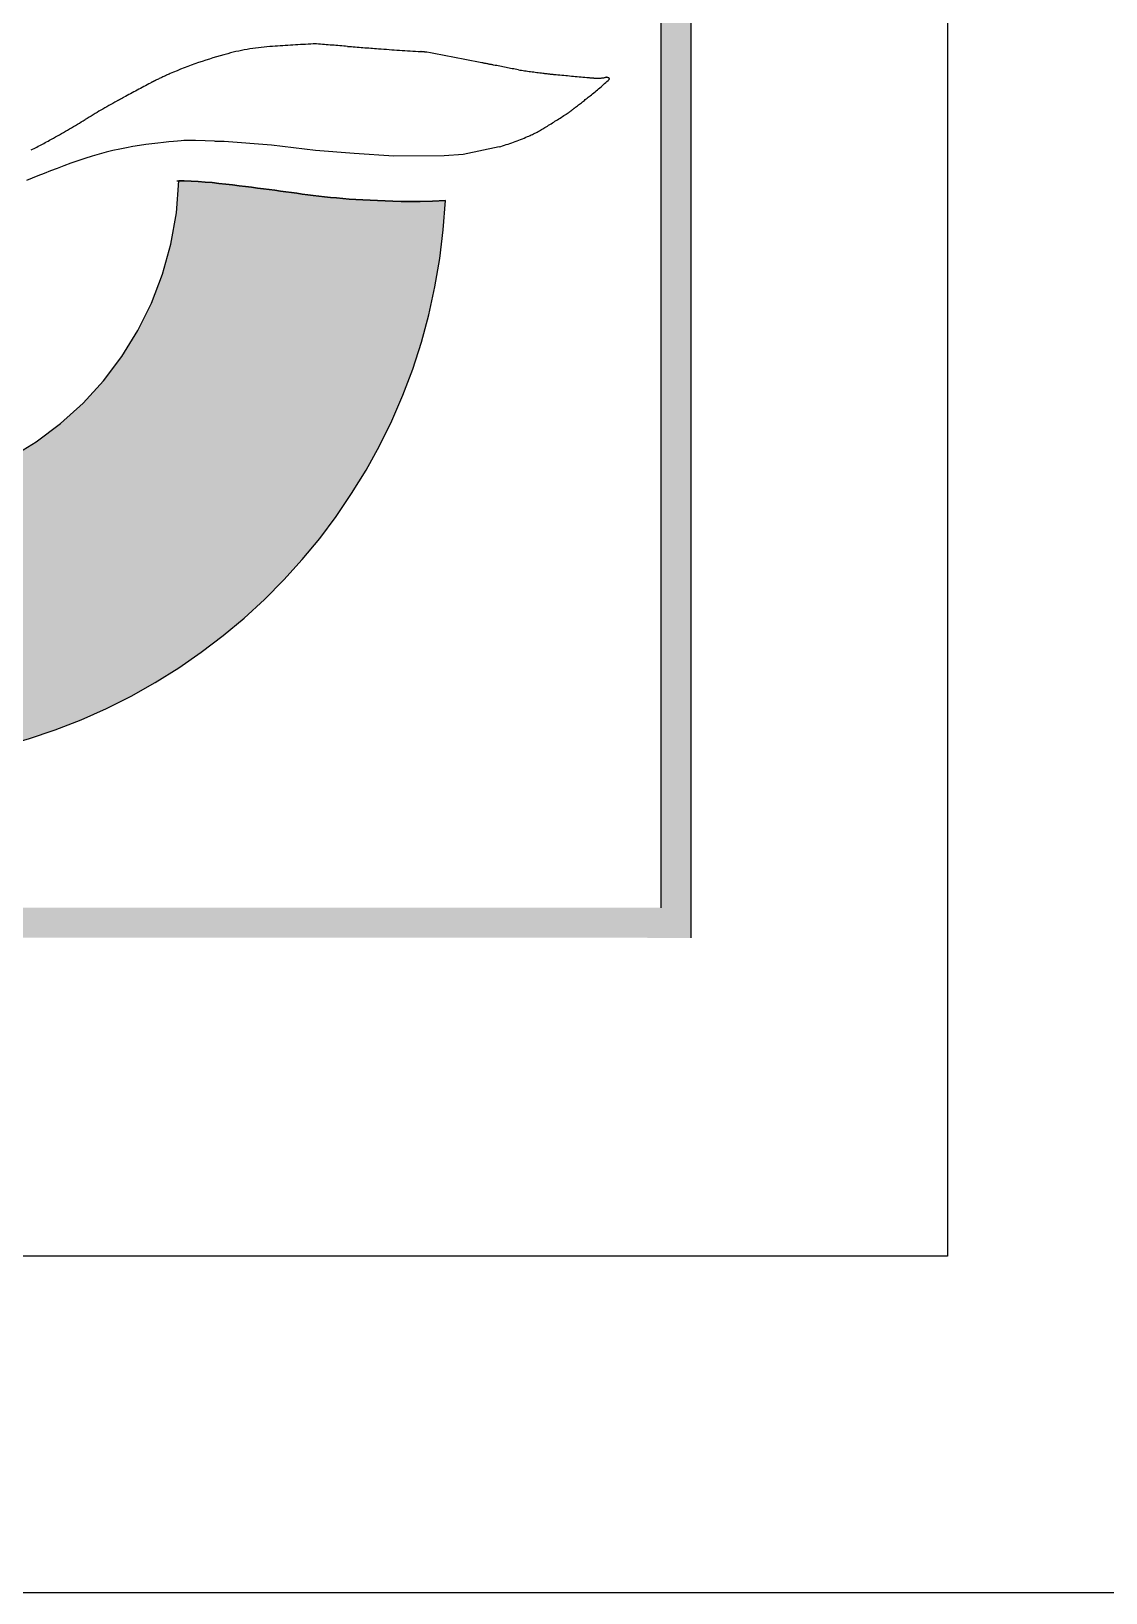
# Model space of a CAD drawing. Extents: x -2384 to 29887, y -2542 to 22350.
# Drawn here: x 6116.9 to 6135.35, y 2260.82 to 2287.65 of the extents above; entities that cross this region are included whole.
import ezdxf

# ---------------------------------------------------------------- set-up
doc = ezdxf.new("R2010")
doc.units = 0
doc.header["$LTSCALE"] = 63.5
doc.header["$MEASUREMENT"] = 0
doc.linetypes.add('PHANTOM', pattern=[2.5, 1.25, -0.25, 0.25, -0.25, 0.25, -0.25])
doc.layers.get('0').update_dxf_attribs({"linetype": 'CONTINUOUS'})
doc.layers.add('weld controller', color=1, linetype='PHANTOM')

# ---------------------------------------------------------------- blocks, each defined once
blk = doc.blocks.new('A$C53227E15')
at = {"layer": 'weld controller', "ltscale": 0.5}
h = blk.add_hatch(color=256, dxfattribs=at)
h.paths.add_polyline_path([(-251.4088231269106, 27.64731021690068), (-251.4079806753825, 52.21855713883906), (-223.2969837756377, 52.21759332319016), (-223.2978262271654, 27.64634640125178)], flags=16)
h.paths.add_polyline_path([(-251.9677487614354, 27.12982207296), (-251.9668708233226, 52.73608360829303), (-222.7794587256503, 52.73508288659559), (-222.7803366637636, 27.12882135126301)])
h = blk.add_hatch(color=256, dxfattribs=at)
edge = h.paths.add_edge_path()
edge.add_line((-242.7347371748674, 39.90948002423647), (-242.8122636248204, 39.90554565722141))
edge.add_line((-242.8122636248208, 39.90554565722096), (-242.9803388369419, 39.89403008829413))
edge.add_line((-242.9803388369419, 39.89403008829413), (-243.1355241842034, 39.88160920804285))
edge.add_line((-243.1355241842029, 39.88160920804285), (-243.2861370911392, 39.86904900812351))
edge.add_line((-243.2861370911396, 39.86904900812306), (-243.4342698143296, 39.8564777038664))
edge.add_line((-243.4342698143291, 39.8564777038664), (-243.5804583177105, 39.84386406657813))
edge.add_line((-243.580458317711, 39.84386406657813), (-243.7252385667121, 39.83117686727383))
edge.add_line((-243.7252385667116, 39.83117686727383), (-243.8691465264246, 39.81838487714276))
edge.add_line((-243.8691465264246, 39.81838487714231), (-244.0127181598887, 39.80545686762207))
edge.add_line((-244.0127181598887, 39.80545686762207), (-244.1564894321996, 39.79236160970413))
edge.add_line((-244.1564894322, 39.79236160970459), (-244.3009963084428, 39.77906787467737))
edge.add_line((-244.3009963084423, 39.77906787467737), (-244.4467616426937, 39.76555062643001))
edge.add_line((-244.4467616426941, 39.76555062643001), (-244.5942558483171, 39.75180959968429))
edge.add_line((-244.5942558483171, 39.75180959968429), (-244.7439362284344, 39.73785072186547))
edge.add_line((-244.743936228434, 39.73785072186547), (-244.8962600861651, 39.72367992039972))
edge.add_line((-244.8962600861655, 39.72367992039972), (-245.0516847246345, 39.70930312271685))
edge.add_line((-245.0516847246345, 39.70930312271685), (-245.2106674473257, 39.69472625624849))
edge.add_line((-245.2106674473257, 39.69472625624849), (-245.3736655560124, 39.67995524840171))
edge.add_line((-245.3736655560124, 39.67995524840171), (-245.5411363555791, 39.66499602658405))
edge.add_line((-245.5411363555791, 39.66499602658405), (-245.713410199784, 39.64997532047573))
edge.add_line((-245.713410199784, 39.64997532047573), (-245.8903096501858, 39.63550306837578))
edge.add_line((-245.8903096501858, 39.63550306837578), (-246.0715303192223, 39.62231001085729))
edge.add_line((-246.0715303192223, 39.62231001085729), (-246.2567678199944, 39.61112688845196))
edge.add_line((-246.2567678199944, 39.61112688845196), (-246.4457177652139, 39.60268444171106))
edge.add_line((-246.4457177652139, 39.60268444171152), (-246.638075767743, 39.59771341118267))
edge.add_line((-246.638075767743, 39.59771341118267), (-246.8335374403555, 39.59694453740531))
edge.add_line((-246.8335374403555, 39.59694453740531), (-247.0317983958921, 39.6011085609307))
edge.add_line((-247.0317983958921, 39.6011085609307), (-247.2333543939917, 39.61104368493261))
edge.add_line((-247.2333543939917, 39.61104368493261), (-247.3151379097912, 39.61770028305318))
edge.add_arc((-237.161026686992, 40.27496437414993), 10.17536096708216, 183.7035241503204, 357.3049574420958)
edge.add_line((-226.9969202079583, 39.79651866847735), (-227.2194862130577, 39.78617063172442))
edge.add_line((-227.2194862130582, 39.78617063172487), (-227.4282184703275, 39.78067784507357))
edge.add_line((-227.428218470327, 39.78067784507311), (-227.6046748382309, 39.77989782707391))
edge.add_line((-227.6046748382309, 39.77989782707391), (-227.7582897669836, 39.78239199540167))
edge.add_line((-227.7582897669836, 39.78239199540167), (-227.8984977068926, 39.78672176772216))
edge.add_line((-227.8984977068931, 39.7867217677217), (-228.0331662207122, 39.79169659094441))
edge.add_line((-228.0331662207118, 39.79169659094441), (-228.1638953216852, 39.79711802893507))
edge.add_line((-228.1638953216852, 39.79711802893462), (-228.2907181357664, 39.80303567480587))
edge.add_line((-228.2907181357659, 39.80303567480587), (-228.4136677882107, 39.80949912165033))
edge.add_line((-228.4136677882107, 39.80949912165033), (-228.5327774050884, 39.81655796258019))
edge.add_line((-228.5327774050884, 39.81655796258065), (-228.6480801120156, 39.82426179068989))
edge.add_line((-228.648080112016, 39.82426179068989), (-228.7596090347179, 39.83266019909934))
edge.add_line((-228.7596090347179, 39.83266019909934), (-228.8673972989882, 39.84180278090025))
edge.add_line((-228.8673972989882, 39.84180278090071), (-228.9715607818425, 39.85171432726884))
edge.add_line((-228.9715607818425, 39.85171432726884), (-229.0725463655585, 39.86232042158645))
edge.add_line((-229.0725463655581, 39.86232042158645), (-229.1708836836979, 39.87352184532983))
edge.add_line((-229.1708836836983, 39.87352184532983), (-229.267102369829, 39.88521937993301))
edge.add_line((-229.267102369829, 39.88521937993255), (-229.3617320574181, 39.8973138068759))
edge.add_line((-229.3617320574176, 39.8973138068759), (-229.4553023802796, 39.90970590760116))
edge.add_line((-229.45530238028, 39.90970590760162), (-229.5483429718497, 39.92229646356418))
edge.add_line((-229.5483429718497, 39.92229646356418), (-229.6413834655118, 39.93498625621987))
edge.add_line((-229.6413834655118, 39.93498625621987), (-229.7349203983472, 39.94769811703873))
edge.add_line((-229.7349203983472, 39.94769811703873), (-229.8293179201082, 39.9604430774707))
edge.add_line((-229.8293179201082, 39.96044307747025), (-229.9249070837427, 39.97325421895675))
edge.add_line((-229.9249070837423, 39.97325421895721), (-230.0220189425713, 39.98616462302925))
edge.add_line((-230.0220189425718, 39.98616462302925), (-230.1209845500603, 39.99920737098091))
edge.add_line((-230.1209845500598, 39.99920737098091), (-230.2221349580745, 40.01241554437911))
edge.add_line((-230.222134958075, 40.01241554437956), (-230.3258012213682, 40.02582222481988))
edge.add_line((-230.3258012213682, 40.02582222481988), (-230.432314391659, 40.03946049352635))
edge.add_line((-230.432314391659, 40.03946049352635), (-230.5418841463893, 40.05330554422835))
edge.add_line((-230.5418841463888, 40.05330554422881), (-230.6542346577157, 40.06710101912631))
edge.add_line((-230.6542346577157, 40.06710101912586), (-230.7689687216839, 40.08053267267587))
edge.add_line((-230.7689687216839, 40.08053267267587), (-230.8856891342994, 40.09328625927174))
edge.add_line((-230.8856891342994, 40.09328625927219), (-231.003998691559, 40.10504753332498))
edge.add_line((-231.003998691559, 40.10504753332498), (-231.1235001894406, 40.11550224926077))
edge.add_line((-231.1235001894411, 40.11550224926077), (-231.2437964240044, 40.12433616148428))
edge.add_line((-231.2437964240044, 40.12433616148428), (-231.3644901912567, 40.13123502440931))
edge.add_line((-231.3644901912567, 40.13123502440931), (-231.4855152888781, 40.13573571796042))
edge.add_line((-231.4855152888781, 40.13573571796042), (-231.5770622155724, 40.13651512505021))
edge.add_arc((-237.1610266869934, 40.27496437415084), 5.585680568442172, 183.7516793007172, 358.5796949843318, ccw=False)
for p, q in [((-218.372819031455, 59.76113482196979), (-218.372819031455, 21.66113482196988)), ((-222.7794587256503, 52.73508288659741), (-222.7803366637636, 27.12882135126119)), ((-223.2969837756377, 52.21759332319243), (-223.2978262271658, 27.64634640125178)), ((-231.9371963231538, 40.78588541635918), (-232.0392274130945, 40.77375418302108)), ((-231.8399888708377, 40.79638446606623), (-231.9371963231538, 40.78588541635918)), ((-231.7494538171568, 40.80534887078693), (-231.8399888708377, 40.79638446606623)), ((-231.6674399231188, 40.81287616916825), (-231.7494538171568, 40.80534887078693)), ((-231.5957959497382, 40.8190638998567), (-231.6674399231188, 40.81287616916825)), ((-231.536370658021, 40.82400960150608), (-231.5957959497382, 40.8190638998567)), ((-231.4910128089796, 40.82781081275925), (-231.536370658021, 40.82400960150608)), ((-231.4615711636216, 40.83056507226593), (-231.4910128089796, 40.82781081275925)), ((-231.2897796388952, 40.83055918220771), (-231.4615711636216, 40.83056507226411)), ((-230.7946165252897, 40.81033143737341), (-231.2897796388952, 40.83055918220771)), ((-229.9861878995462, 40.74967141661409), (-230.7946165252897, 40.81033143737341)), ((-233.1879807013747, 40.52171886731412), (-233.3091815338294, 40.48098798616593)), ((-233.0666146731401, 40.56015627350871), (-233.1879807013747, 40.52171886731412)), ((-232.9457493925311, 40.59569770643202), (-233.0666146731401, 40.56015627350871)), ((-232.8259774829203, 40.62787793309553), (-232.9457493925311, 40.59569770643202)), ((-232.707598287534, 40.65678078183828), (-232.8259774829203, 40.62787793309553)), ((-232.5908378295749, 40.68262734631799), (-232.707598287534, 40.65678078183828)), ((-232.4759221322365, 40.70563872020239), (-232.5908378295749, 40.68262734631799)), ((-232.3630772187239, 40.72603599715194), (-232.4759221322365, 40.70563872020239)), ((-232.2525291122283, 40.74404027082846), (-232.3630772187239, 40.72603599715194)), ((-232.1445038359525, 40.75987263489787), (-232.2525291122283, 40.74404027082846)), ((-232.0392274130945, 40.77375418302108), (-232.1445038359525, 40.75987263489787)), ((-229.2282872322658, 40.65869697680591), (-229.9861878995462, 40.74967141661409)), ((-228.5613336333549, 40.60814719049176), (-229.2282872322658, 40.65869697680591)), ((-227.8842746506384, 40.55759705770424), (-228.5613336333549, 40.60814719049176)), ((-227.0152112967353, 40.5676726447582), (-227.8842746506384, 40.55759705770424)), ((-226.6918383219559, 40.58787232520172), (-227.0152112967353, 40.5676726447582)), ((-226.0754054055506, 40.71922117978966), (-226.6918383219559, 40.58787232520172)), ((-233.8893997403102, 40.26401889718409), (-233.9956187163834, 40.22211748874315)), ((-233.7790140377997, 40.30717967835608), (-233.8893997403102, 40.26401889718409)), ((-233.6651334224916, 40.35105947615875), (-233.7790140377997, 40.30717967835608)), ((-233.5484238377921, 40.39505579227171), (-233.6651334224916, 40.35105947615875)), ((-233.4295512271019, 40.43856612837817), (-233.5484238377921, 40.39505579227171)), ((-233.3091815338294, 40.48098798616593), (-233.4295512271019, 40.43856612837817)), ((-234.0969756714057, 40.18176724032492), (-234.1927694405231, 40.14319779699554)), ((-233.9956187163834, 40.22211748874315), (-234.0969756714057, 40.18176724032492)), ((-231.6081295212953, 40.13677962413385), (-231.4855152888836, 40.13573571796042)), ((-231.4855152888781, 40.13573571796042), (-231.5770622155724, 40.13651512504975)), ((-231.3644901912567, 40.13123502440931), (-231.4855152888781, 40.13573571796042)), ((-231.4855152888836, 40.13573571796042), (-231.3644901912735, 40.13123502440931)), ((-231.2437964240044, 40.12433616148428), (-231.3644901912567, 40.13123502440931)), ((-231.3644901912735, 40.13123502440931), (-231.2437964240289, 40.12433616148701)), ((-231.1235001894411, 40.11550224926077), (-231.2437964240044, 40.12433616148428)), ((-231.2437964240289, 40.12433616148701), (-231.1235001894579, 40.11550224926305)), ((-231.003998691559, 40.10504753332498), (-231.1235001894411, 40.11550224926077)), ((-231.1235001894579, 40.11550224926305), (-231.003998691544, 40.10504753332862)), ((-230.8856891342994, 40.09328625927219), (-231.003998691559, 40.10504753332498)), ((-231.003998691544, 40.10504753332862), (-230.8856891342812, 40.09328625926764)), ((-230.7689687216839, 40.08053267267587), (-230.8856891342994, 40.09328625927219)), ((-230.8856891342812, 40.09328625926764), (-230.7689687216575, 40.08053267267314)), ((-230.6542346577157, 40.06710101912586), (-230.7689687216839, 40.08053267267587)), ((-230.7689687216575, 40.08053267267314), (-230.6542346576653, 40.06710101912586)), ((-230.5418841463888, 40.05330554422881), (-230.6542346577157, 40.06710101912586)), ((-230.6542346576653, 40.06710101912586), (-230.5418841462952, 40.05330554421744)), ((-230.432314391659, 40.03946049352635), (-230.5418841463888, 40.05330554422881)), ((-230.5418841462952, 40.05330554421744), (-230.4323143915312, 40.03946049353453)), ((-230.3258012213682, 40.02582222481988), (-230.432314391659, 40.03946049352635)), ((-230.4323143915312, 40.03946049353453), (-230.3258012211882, 40.02582222482579)), ((-230.222134958075, 40.01241554437956), (-230.3258012213682, 40.02582222481988)), ((-230.3258012211882, 40.02582222482579), (-230.2221349583515, 40.01241554447051)), ((-230.1209845500598, 39.99920737098091), (-230.222134958075, 40.01241554437956)), ((-230.2221349583515, 40.01241554447051), (-230.1209845499161, 39.99920737101638)), ((-230.0220189425718, 39.98616462302925), (-230.1209845500598, 39.99920737098091)), ((-230.1209845499161, 39.99920737101638), (-230.0220189427964, 39.98616462299969)), ((-229.9249070837423, 39.97325421895721), (-230.0220189425718, 39.98616462302925)), ((-230.0220189427964, 39.98616462299969), (-229.9249070838919, 39.97325421897222)), ((-229.8293179201082, 39.96044307747025), (-229.9249070837423, 39.97325421895721)), ((-229.9249070838919, 39.97325421897222), (-229.8293179201082, 39.96044307747025)), ((-229.7349203983472, 39.94769811703873), (-229.8293179201082, 39.96044307747025)), ((-229.8293179201082, 39.96044307747025), (-229.7349203983472, 39.94769811703873)), ((-229.6413834655118, 39.93498625621987), (-229.7349203983472, 39.94769811703873)), ((-229.7349203983472, 39.94769811703873), (-229.6413834655118, 39.93498625621987)), ((-229.5483429718497, 39.92229646356418), (-229.6413834655118, 39.93498625621987)), ((-229.6413834655118, 39.93498625621987), (-229.5483429717651, 39.92229646355781)), ((-229.45530238028, 39.90970590760162), (-229.5483429718497, 39.92229646356418)), ((-229.5483429717651, 39.92229646355781), (-229.4553023802782, 39.90970590759207)), ((-229.3617320574176, 39.8973138068759), (-229.45530238028, 39.90970590760162)), ((-229.4553023802782, 39.90970590759207), (-229.3617320574849, 39.89731380686953)), ((-229.267102369829, 39.88521937993255), (-229.3617320574176, 39.8973138068759)), ((-229.3617320574849, 39.89731380686953), (-229.2671023698158, 39.88521937993255)), ((-229.1708836836983, 39.87352184532983), (-229.267102369829, 39.88521937993255)), ((-229.2671023698158, 39.88521937993255), (-229.1708836837024, 39.87352184532438)), ((-229.0725463655581, 39.86232042158645), (-229.1708836836983, 39.87352184532983)), ((-229.1708836837024, 39.87352184532438), (-229.0725463655731, 39.86232042158781)), ((-228.9715607818425, 39.85171432726884), (-229.0725463655581, 39.86232042158645)), ((-229.0725463655731, 39.86232042158781), (-228.971560781863, 39.8517143272652)), ((-228.8673972989882, 39.84180278090071), (-228.9715607818425, 39.85171432726884)), ((-228.971560781863, 39.8517143272652), (-228.8673972989991, 39.84180278090298)), ((-228.7596090347179, 39.83266019909934), (-228.8673972989882, 39.84180278090071)), ((-228.8673972989991, 39.84180278090298), (-228.7596090347197, 39.83266019909843)), ((-228.648080112016, 39.82426179068989), (-228.7596090347179, 39.83266019909934)), ((-228.7596090347197, 39.83266019909843), (-228.6480801119837, 39.82426179069353)), ((-228.5327774050884, 39.81655796258065), (-228.648080112016, 39.82426179068989)), ((-228.6480801119837, 39.82426179069353), (-228.5327774050584, 39.81655796257792)), ((-228.4136677882107, 39.80949912165033), (-228.5327774050884, 39.81655796258065)), ((-228.5327774050584, 39.81655796257792), (-228.4136677882107, 39.8094991216517)), ((-228.2907181357659, 39.80303567480587), (-228.4136677882107, 39.80949912165033)), ((-228.4136677882107, 39.8094991216517), (-228.2907181357027, 39.80303567480587)), ((-228.1638953216852, 39.79711802893462), (-228.2907181357659, 39.80303567480587)), ((-228.2907181357027, 39.80303567480587), (-228.1638953218007, 39.79711802894053)), ((-228.0331662207118, 39.79169659094441), (-228.1638953216852, 39.79711802893462)), ((-228.1638953218007, 39.79711802894053), (-228.0331662207718, 39.79169659094669)), ((-227.8984977068931, 39.7867217677217), (-228.0331662207118, 39.79169659094441)), ((-228.0331662207718, 39.79169659094669), (-227.8984977068817, 39.7867217677217)), ((-227.7582897669836, 39.78239199540167), (-227.8984977068931, 39.7867217677217)), ((-227.8984977068817, 39.7867217677217), (-227.7582897669763, 39.78239199540167)), ((-227.6046748382309, 39.77989782707391), (-227.7582897669836, 39.78239199540167)), ((-227.7582897669763, 39.78239199540167), (-227.6046748382105, 39.77989782707391)), ((-227.428218470327, 39.78067784507311), (-227.6046748382309, 39.77989782707391)), ((-227.6046748382105, 39.77989782707391), (-227.428218470327, 39.78067784507311)), ((-227.2194862130582, 39.78617063172487), (-227.428218470327, 39.78067784507311)), ((-227.428218470327, 39.78067784507311), (-227.2194862130582, 39.78617063172487)), ((-226.9969202079583, 39.79651866847735), (-227.2194862130582, 39.78617063172487)), ((-227.2194862130582, 39.78617063172487), (-226.9969202079583, 39.79651866847735)), ((-218.372819031455, 21.66113482196988), (-345.3728190314541, 21.66113482196988)), ((359.1770229694303, 15.87500181943187), (-350.8229770305688, 15.87500181943187))]:
    blk.add_line(p, q, dxfattribs=at)
for centre, radius, start, end in [((-229.712632006595, 38.47930701953783), 3.976143781805257, 93.65230863007912, 104.9239751074249), ((-225.7114582538288, -24.20427098604614), 66.78729201985256, 93.05091806766245, 93.65230863031482), ((-229.2416926448841, 42.03032470984772), 0.4586841507414346, 85.78926705709668, 93.05091806891551), ((-236.7596126643298, -60.08238027830384), 102.8477638488033, 85.4928540380803, 85.78926705545196), ((-216.9545731497237, 192.7406501899372), 150.7498205243596, 265.5399479960204, 265.7421730980768), ((-222.8583975274278, 113.441675071917), 71.23137865675783, 265.7421730981567, 266.3297908349214), ((-228.8910586052493, 35.39679861600189), 7.166259910047025, 104.9239751076901, 113.3139453153294), ((-227.5042295481089, 41.0146356825494), 1.344511209460065, 82.05172619005566, 86.32979083526105), ((-227.3337742932085, 42.23548409586328), 0.1118207202397568, 79.15773007655383, 82.05172616782546), ((-837.0433380922136, -3141.212449830642), 3241.421201234372, 79.1407341587428, 79.15773009852164), ((-249.0428415619217, -76.03484029406172), 120.3543384574378, 79.04397291141353, 79.14073415932538), ((-231.0530180580386, 39.93451069757202), 2.137288225215931, 115.4695474690972, 118.2518949318687), ((-225.7487025842192, 28.79855394540891), 14.47200733153706, 114.4003888249496, 115.4695474685494), ((-330.8945473077251, -498.8576127231017), 551.0268342336103, 78.99875130881402, 79.04397290847014), ((-222.1603896551578, 67.27362292319822), 25.4835371338777, 261.9208224521952, 262.8730192039551), ((-224.4031958747428, 49.33617010181842), 7.406413649821014, 262.8730192040359, 264.639320417537), ((-207.8373133308996, 225.8779618590529), 184.7237357063847, 264.6393204174851, 264.8036066447971), ((-223.398140670095, 54.77392599402674), 12.91357757602158, 264.803606645033, 265.4249636509676), ((-227.8211399640431, 45.76027466371943), 5.318997612294091, 308.5130127559765, 313.1504252867675), ((-224.3798955576376, 42.50499372752893), 0.6054281773862922, 265.4249636507058, 282.0621254621265), ((-224.2339318820323, 41.82193133228475), 0.09305563086776052, 58.75071078945137, 102.0621254623412), ((-224.1927768139062, 41.88975468266381), 0.01372249473213189, 313.1504252865465, 58.7507107896033), ((-142.4948374102751, -124.8672057506969), 189.2259225778607, 118.2518949316128, 118.4084986118482), ((-243.545212356069, 65.51893016649046), 30.57074844004555, 307.873019203923, 308.5130127556429), ((-225.6522462123658, 28.90186977467374), 14.41156493674556, 119.0022457566895, 121.5052844662443), ((-226.2571611266103, 29.99306429814305), 13.16391613138209, 118.4084986120229, 119.0022457569223), ((-227.0729319035745, 44.33878543552783), 3.739152249543647, 306.0429889805623, 307.8730192043503), ((-241.1475610402649, 54.21861139483872), 15.27079548832464, 299.0726743439625, 301.4348558791003), ((-226.4569957217145, 42.95137110263977), 2.232256167529699, 293.0235275610996, 302.2156665115282), ((-253.7892646156442, 86.32796976715917), 53.50195710865933, 302.2156665120198, 302.6589482746638), ((-225.4131619395898, 42.05790884727958), 0.9182952265515553, 302.6589482729652, 306.0429889788478), ((-239.6778417657015, 51.57508094356172), 12.24617518275701, 297.0378157678975, 299.0726743438461), ((-227.447087347311, 45.28122035952583), 4.76375354791335, 286.734751663116, 293.0235275611818), ((-237.161026686992, 40.27496437414993), 5.585680568442897, 183.7516793007267, 358.5796949843345), ((-237.1610266869934, 40.27496437415039), 5.585680568442088, 183.7516793007007, 358.5796949843345), ((-237.1610266869934, 40.27496437415039), 5.58568056844205, 183.7516793007007, 358.5796949843345), ((-237.161026686992, 40.27496437414993), 10.1753609670821, 183.7035241503397, 357.3049574421052), ((-237.161026686992, 40.27496437414993), 10.17536096708207, 183.7035241503397, 357.3049574421052), ((-237.161026686992, 40.27496437415039), 10.17536096708213, 183.7035241503397, 357.3049574421052)]:
    blk.add_arc(centre, radius, start, end, dxfattribs=at)
at = {"layer": 'weld controller', "ltscale": 0.5, "invisible_edges": 13}
blk.add_3dface([(-225.0345332032321, 41.23456006714969), (-230.7946165252852, 40.81033143737341), (-230.9563026662036, 40.81033698095553)], dxfattribs=at)

msp = doc.modelspace()

# ---------------------------------------------------------------- block references
msp.add_blockref('A$C53227E15', (6351.006363642395, 2244.947456898732))

doc.saveas('drawing.dxf')
